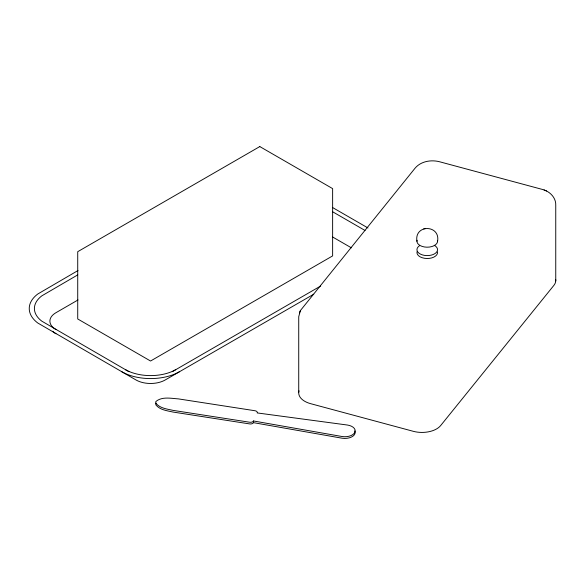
<?xml version="1.0" encoding="UTF-8"?>
<svg xmlns="http://www.w3.org/2000/svg" width="585" height="585" viewBox="0 0 585 585"><rect width="100%" height="100%" fill="white"/><g stroke="black" fill="none" stroke-linecap="round" stroke-linejoin="round"><path stroke-width="0.88" d="M555.75 280.924L555.75 205.24C556.116 197.357 549.33 191.002 542.054 189.343L439.613 161.767C431.13 159.559 420.886 161.204 415.05 168.202L300.412 310.54L298.73 316.682L298.73 392.367M299.374 312.997L299.798 311.995M300.003 311.505L300.412 310.54M78.002 270.541L37.776 294.014A41.242 23.809 0 0 0 37.776 323.008L136.042 379.994A20.599 11.89 0 0 0 165.175 379.994L313.743 294.218M77.768 274.877L41.864 295.827A36.08 20.833 0 0 0 41.864 321.194L128.971 371.709M78.017 299.959L55.926 312.719A20.599 11.89 0 0 0 55.926 329.538M172.275 371.687L320.609 286.05M175.741 369.691L172.575 371.292A36.08 20.833 0 0 1 128.641 371.292L125.475 369.691M179.266 371.863L175.712 373.654A41.242 23.809 0 0 1 125.497 373.654L121.951 371.863M437.507 241.707C440.944 224.501 414.041 223.967 416.944 241.32M423.708 228.867L424.747 228.603M424.907 228.559L425.587 228.391M155.822 403.153C159.837 408.301 167.113 409.017 173.072 410.377L249.678 422.231A3.093 1.784 0 0 0 253.459 420.966L342.203 436.542A10.303 5.945 0 0 0 354.817 432.337A10.303 5.945 0 0 0 347.534 425.054L257.195 412.93A3.093 1.784 0 0 0 255.009 410.743L178.403 398.89C171.091 398.414 161.855 396.323 155.837 401.559L155.822 404.835C159.837 409.983 167.113 410.699 173.072 412.059L249.678 423.913A3.093 1.784 0 0 0 253.459 422.655L342.203 438.223A10.303 5.945 0 0 0 354.817 430.94M544.072 189.986L544.613 190.213M545.812 190.725L546.47 191.002M332.587 207.536L368.002 227.989M332.858 211.902L365.033 230.475M332.543 236.947L351.395 247.828M253.459 420.966L253.459 422.655M55.926 333.742A20.599 11.89 0 0 1 52.657 331.278M434.267 245.305A10.303 5.945 0 0 1 434.874 253.649A10.303 5.945 0 0 1 420.447 254.124A10.303 5.945 0 0 1 419.401 245.802M437.485 240.64A10.303 5.945 0 0 1 426.904 247.192A10.303 5.945 0 0 1 417.083 240.259M299.023 390.824A20.599 11.89 0 0 0 310.606 403.665L413.288 431.313A20.599 11.89 0 0 0 440.666 425.558L553.841 285.436A20.599 11.89 0 0 0 555.691 279.374M437.485 251.945A10.303 5.945 0 0 1 426.904 258.497A10.303 5.945 0 0 1 417.083 251.565M259.798 146.572L77.725 251.689L77.725 318.971L150.557 361.018L332.631 255.901L332.631 188.619L259.798 146.572"/></g></svg>
